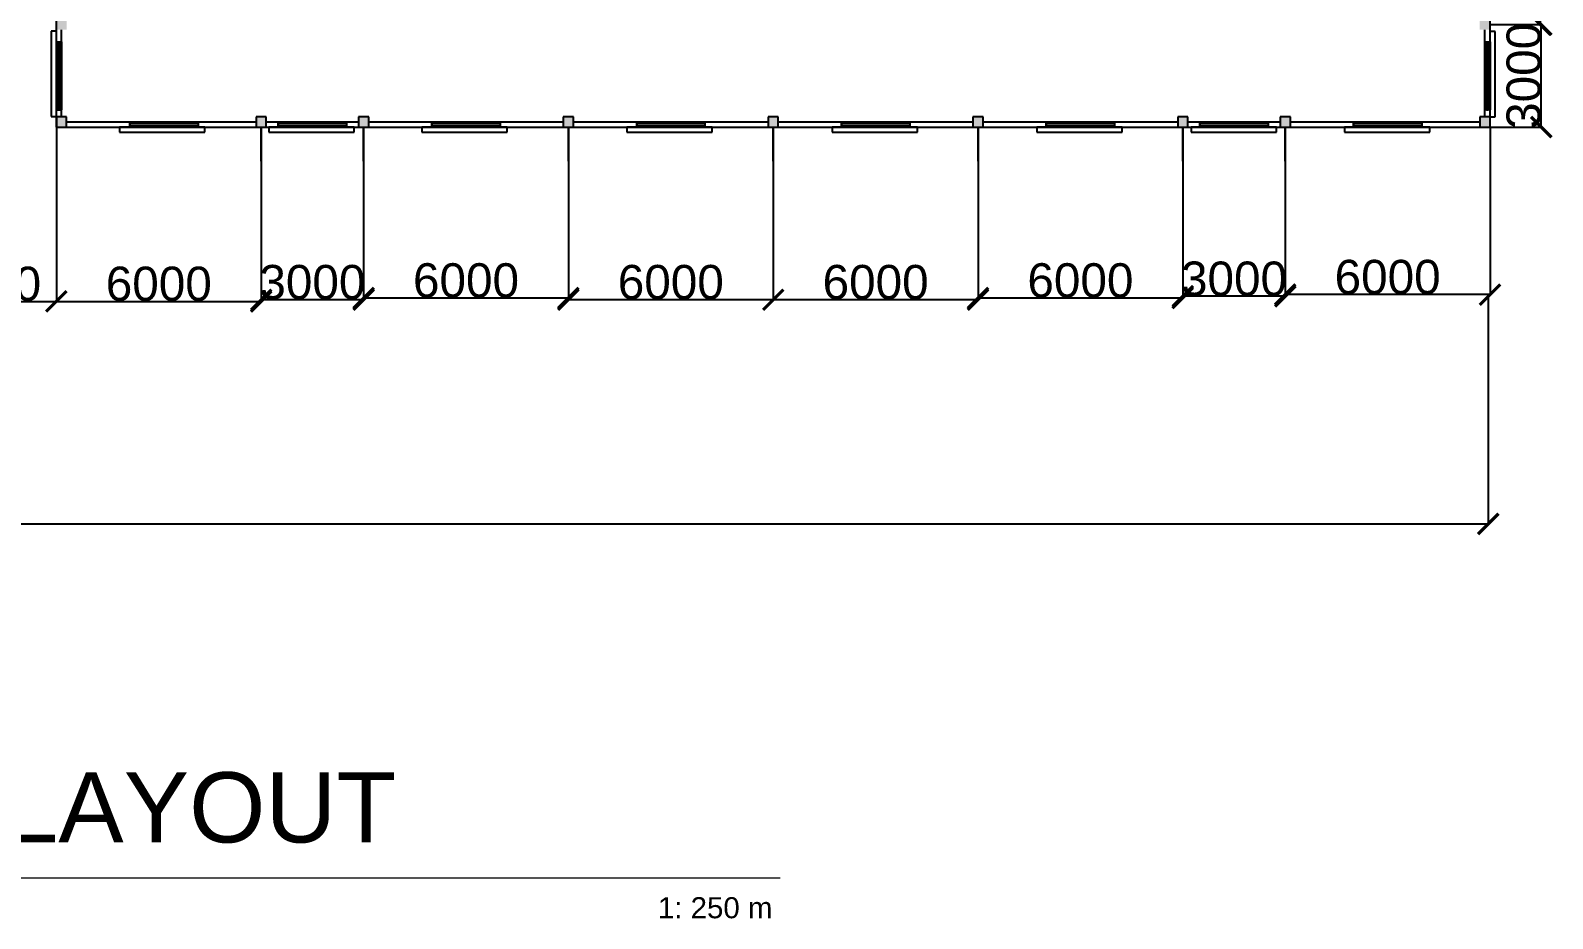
# Model space of a CAD drawing. Header units: millimetres. Extents: x 3339 to 2017737, y 4955 to 2748989.
# Drawn here: x 1198944 to 1243536, y 1640346 to 1666359 of the extents above; entities that cross this region are included whole.
import ezdxf

# ---------------------------------------------------------------- set-up
doc = ezdxf.new("R2010")
doc.units = ezdxf.units.MM
doc.header["$LTSCALE"] = 30
doc.layers.add('MACH BLOCK', color=41, linetype='Continuous', lineweight=5)
doc.layers.add('TEXT MACHLAYOUT', color=255, linetype='Continuous', lineweight=5)
doc.styles.get("Standard").update_dxf_attribs({"font": 'arial.ttf'})
doc.dimstyles.new('ISO-25', dxfattribs={"dimtxt": 1000, "dimasz": 600, "dimexe": 1.25, "dimexo": 0.625, "dimtad": 1, "dimtxsty": 'Standard', "dimblk": 'ARCHTICK', "dimcen": 2.5, "dimclrd": 4, "dimadec": 0, "dimazin": 0, "dimtfac": 1, "dimtmove": 0, "dimatfit": 3, "dimfxl": 1, "dimarcsym": 0})

# ---------------------------------------------------------------- blocks, each defined once
blk = doc.blocks.new('_ArchTick')
at = {"color": 0, "linetype": 'ByBlock', "const_width": 0.15}
blk.add_lwpolyline([(-0.5, -0.5), (0.5, 0.5)], dxfattribs=at)
blk = doc.blocks.new('*D310')
at = {"color": 0, "lineweight": -2, "transparency": 16777216}
for p, q in [((1195704, 1663528), (1195704, 1658420)), ((1199704, 1663528), (1199704, 1658420))]:
    blk.add_line(p, q, dxfattribs=at)
at = {"color": 4, "lineweight": -2, "transparency": 16777216}
blk.add_line((1195704, 1658422), (1199704, 1658422), dxfattribs=at)
at = {"layer": 'Defpoints', "color": 0, "transparency": 16777216}
for p in [(1195704, 1663529), (1199704, 1663529), (1199704, 1658422)]:
    blk.add_point(p, dxfattribs=at)
at = {"color": 4, "lineweight": -2, "transparency": 16777216, "xscale": 600, "yscale": 600, "zscale": 600, "rotation": 180}
blk.add_blockref('_ArchTick', (1195704, 1658422), dxfattribs=at)
at = {"color": 4, "lineweight": -2, "transparency": 16777216, "xscale": 600, "yscale": 600, "zscale": 600}
blk.add_blockref('_ArchTick', (1199704, 1658422), dxfattribs=at)
at = {"color": 0, "transparency": 16777216, "insert": (1197704, 1658933), "char_height": 1000, "attachment_point": 5}
blk.add_mtext('4000', dxfattribs=at)
blk = doc.blocks.new('*D311')
at = {"color": 0, "lineweight": -2, "transparency": 16777216}
for p, q in [((1199704, 1662528), (1199704, 1658420)), ((1205704, 1662528), (1205704, 1658420))]:
    blk.add_line(p, q, dxfattribs=at)
at = {"color": 4, "lineweight": -2, "transparency": 16777216}
blk.add_line((1199704, 1658422), (1205704, 1658422), dxfattribs=at)
at = {"layer": 'Defpoints', "color": 0, "transparency": 16777216}
for p in [(1199704, 1662529), (1205704, 1662529), (1205704, 1658422)]:
    blk.add_point(p, dxfattribs=at)
at = {"color": 4, "lineweight": -2, "transparency": 16777216, "xscale": 600, "yscale": 600, "zscale": 600, "rotation": 180}
blk.add_blockref('_ArchTick', (1199704, 1658422), dxfattribs=at)
at = {"color": 4, "lineweight": -2, "transparency": 16777216, "xscale": 600, "yscale": 600, "zscale": 600}
blk.add_blockref('_ArchTick', (1205704, 1658422), dxfattribs=at)
at = {"color": 0, "transparency": 16777216, "insert": (1202704, 1658933), "char_height": 1000, "attachment_point": 5}
blk.add_mtext('6000', dxfattribs=at)
blk = doc.blocks.new('*D312')
at = {"color": 0, "lineweight": -2, "transparency": 16777216}
for p, q in [((1205704, 1662528), (1205704, 1658470)), ((1208704, 1662528), (1208704, 1658470))]:
    blk.add_line(p, q, dxfattribs=at)
at = {"color": 4, "lineweight": -2, "transparency": 16777216}
blk.add_line((1208704, 1658472), (1205704, 1658472), dxfattribs=at)
at = {"layer": 'Defpoints', "color": 0, "transparency": 16777216}
for p in [(1205704, 1662529), (1208704, 1662529), (1205704, 1658472)]:
    blk.add_point(p, dxfattribs=at)
at = {"color": 4, "lineweight": -2, "transparency": 16777216, "xscale": 600, "yscale": 600, "zscale": 600, "rotation": 180}
blk.add_blockref('_ArchTick', (1205704, 1658472), dxfattribs=at)
at = {"color": 4, "lineweight": -2, "transparency": 16777216, "xscale": 600, "yscale": 600, "zscale": 600}
blk.add_blockref('_ArchTick', (1208704, 1658472), dxfattribs=at)
at = {"color": 0, "transparency": 16777216, "insert": (1207204, 1658983), "char_height": 1000, "attachment_point": 5}
blk.add_mtext('3000', dxfattribs=at)
blk = doc.blocks.new('*D313')
at = {"color": 0, "lineweight": -2, "transparency": 16777216}
for p, q in [((1208704, 1662528), (1208704, 1658520)), ((1214704, 1662528), (1214704, 1658520))]:
    blk.add_line(p, q, dxfattribs=at)
at = {"color": 4, "lineweight": -2, "transparency": 16777216}
blk.add_line((1214704, 1658522), (1208704, 1658522), dxfattribs=at)
at = {"layer": 'Defpoints', "color": 0, "transparency": 16777216}
for p in [(1208704, 1662529), (1214704, 1662529), (1208704, 1658522)]:
    blk.add_point(p, dxfattribs=at)
at = {"color": 4, "lineweight": -2, "transparency": 16777216, "xscale": 600, "yscale": 600, "zscale": 600, "rotation": 180}
blk.add_blockref('_ArchTick', (1208704, 1658522), dxfattribs=at)
at = {"color": 4, "lineweight": -2, "transparency": 16777216, "xscale": 600, "yscale": 600, "zscale": 600}
blk.add_blockref('_ArchTick', (1214704, 1658522), dxfattribs=at)
at = {"color": 0, "transparency": 16777216, "insert": (1211704, 1659033), "char_height": 1000, "attachment_point": 5}
blk.add_mtext('6000', dxfattribs=at)
blk = doc.blocks.new('*D314')
at = {"color": 0, "lineweight": -2, "transparency": 16777216}
for p, q in [((1214704, 1662528), (1214704, 1658470)), ((1220704, 1662528), (1220704, 1658470))]:
    blk.add_line(p, q, dxfattribs=at)
at = {"color": 4, "lineweight": -2, "transparency": 16777216}
blk.add_line((1220704, 1658472), (1214704, 1658472), dxfattribs=at)
at = {"layer": 'Defpoints', "color": 0, "transparency": 16777216}
for p in [(1214704, 1662529), (1220704, 1662529), (1214704, 1658472)]:
    blk.add_point(p, dxfattribs=at)
at = {"color": 4, "lineweight": -2, "transparency": 16777216, "xscale": 600, "yscale": 600, "zscale": 600, "rotation": 180}
blk.add_blockref('_ArchTick', (1214704, 1658472), dxfattribs=at)
at = {"color": 4, "lineweight": -2, "transparency": 16777216, "xscale": 600, "yscale": 600, "zscale": 600}
blk.add_blockref('_ArchTick', (1220704, 1658472), dxfattribs=at)
at = {"color": 0, "transparency": 16777216, "insert": (1217704, 1658983), "char_height": 1000, "attachment_point": 5}
blk.add_mtext('6000', dxfattribs=at)
blk = doc.blocks.new('*D315')
at = {"color": 0, "lineweight": -2, "transparency": 16777216}
for p, q in [((1220704, 1662528), (1220704, 1658470)), ((1226704, 1662528), (1226704, 1658470))]:
    blk.add_line(p, q, dxfattribs=at)
at = {"color": 4, "lineweight": -2, "transparency": 16777216}
blk.add_line((1226704, 1658472), (1220704, 1658472), dxfattribs=at)
at = {"layer": 'Defpoints', "color": 0, "transparency": 16777216}
for p in [(1220704, 1662529), (1226704, 1662529), (1220704, 1658472)]:
    blk.add_point(p, dxfattribs=at)
at = {"color": 4, "lineweight": -2, "transparency": 16777216, "xscale": 600, "yscale": 600, "zscale": 600, "rotation": 180}
blk.add_blockref('_ArchTick', (1220704, 1658472), dxfattribs=at)
at = {"color": 4, "lineweight": -2, "transparency": 16777216, "xscale": 600, "yscale": 600, "zscale": 600}
blk.add_blockref('_ArchTick', (1226704, 1658472), dxfattribs=at)
at = {"color": 0, "transparency": 16777216, "insert": (1223704, 1658983), "char_height": 1000, "attachment_point": 5}
blk.add_mtext('6000', dxfattribs=at)
blk = doc.blocks.new('*D316')
at = {"color": 0, "lineweight": -2, "transparency": 16777216}
for p, q in [((1226704, 1662528), (1226704, 1658520)), ((1232704, 1662528), (1232704, 1658520))]:
    blk.add_line(p, q, dxfattribs=at)
at = {"color": 4, "lineweight": -2, "transparency": 16777216}
blk.add_line((1232704, 1658522), (1226704, 1658522), dxfattribs=at)
at = {"layer": 'Defpoints', "color": 0, "transparency": 16777216}
for p in [(1226704, 1662529), (1232704, 1662529), (1226704, 1658522)]:
    blk.add_point(p, dxfattribs=at)
at = {"color": 4, "lineweight": -2, "transparency": 16777216, "xscale": 600, "yscale": 600, "zscale": 600, "rotation": 180}
blk.add_blockref('_ArchTick', (1226704, 1658522), dxfattribs=at)
at = {"color": 4, "lineweight": -2, "transparency": 16777216, "xscale": 600, "yscale": 600, "zscale": 600}
blk.add_blockref('_ArchTick', (1232704, 1658522), dxfattribs=at)
at = {"color": 0, "transparency": 16777216, "insert": (1229704, 1659033), "char_height": 1000, "attachment_point": 5}
blk.add_mtext('6000', dxfattribs=at)
blk = doc.blocks.new('*D317')
at = {"color": 0, "lineweight": -2, "transparency": 16777216}
for p, q in [((1232704, 1662528), (1232704, 1658570)), ((1235704, 1662528), (1235704, 1658570))]:
    blk.add_line(p, q, dxfattribs=at)
at = {"color": 4, "lineweight": -2, "transparency": 16777216}
blk.add_line((1235704, 1658572), (1232704, 1658572), dxfattribs=at)
at = {"layer": 'Defpoints', "color": 0, "transparency": 16777216}
for p in [(1232704, 1662529), (1235704, 1662529), (1232704, 1658572)]:
    blk.add_point(p, dxfattribs=at)
at = {"color": 4, "lineweight": -2, "transparency": 16777216, "xscale": 600, "yscale": 600, "zscale": 600, "rotation": 180}
blk.add_blockref('_ArchTick', (1232704, 1658572), dxfattribs=at)
at = {"color": 4, "lineweight": -2, "transparency": 16777216, "xscale": 600, "yscale": 600, "zscale": 600}
blk.add_blockref('_ArchTick', (1235704, 1658572), dxfattribs=at)
at = {"color": 0, "transparency": 16777216, "insert": (1234204, 1659083), "char_height": 1000, "attachment_point": 5}
blk.add_mtext('3000', dxfattribs=at)
blk = doc.blocks.new('*D318')
at = {"color": 0, "lineweight": -2, "transparency": 16777216}
for p, q in [((1235704, 1662528), (1235704, 1658620)), ((1241704, 1662528), (1241704, 1658620))]:
    blk.add_line(p, q, dxfattribs=at)
at = {"color": 4, "lineweight": -2, "transparency": 16777216}
blk.add_line((1241704, 1658622), (1235704, 1658622), dxfattribs=at)
at = {"layer": 'Defpoints', "color": 0, "transparency": 16777216}
for p in [(1235704, 1662529), (1241704, 1662529), (1235704, 1658622)]:
    blk.add_point(p, dxfattribs=at)
at = {"color": 4, "lineweight": -2, "transparency": 16777216, "xscale": 600, "yscale": 600, "zscale": 600, "rotation": 180}
blk.add_blockref('_ArchTick', (1235704, 1658622), dxfattribs=at)
at = {"color": 4, "lineweight": -2, "transparency": 16777216, "xscale": 600, "yscale": 600, "zscale": 600}
blk.add_blockref('_ArchTick', (1241704, 1658622), dxfattribs=at)
at = {"color": 0, "transparency": 16777216, "insert": (1238704, 1659133), "char_height": 1000, "attachment_point": 5}
blk.add_mtext('6000', dxfattribs=at)
blk = doc.blocks.new('*D236')
at = {"color": 0, "lineweight": -2, "transparency": 16777216}
for p, q in [((1241654, 1658571), (1241654, 1651906)), ((1151654, 1658153), (1151654, 1651906))]:
    blk.add_line(p, q, dxfattribs=at)
at = {"color": 4, "lineweight": -2, "transparency": 16777216}
blk.add_line((1151654, 1651907), (1241654, 1651907), dxfattribs=at)
at = {"layer": 'Defpoints', "color": 0, "transparency": 16777216}
for p in [(1241654, 1658572), (1151654, 1658154), (1241654, 1651907)]:
    blk.add_point(p, dxfattribs=at)
at = {"color": 4, "lineweight": -2, "transparency": 16777216, "xscale": 600, "yscale": 600, "zscale": 600, "rotation": 180}
blk.add_blockref('_ArchTick', (1151654, 1651907), dxfattribs=at)
at = {"color": 4, "lineweight": -2, "transparency": 16777216, "xscale": 600, "yscale": 600, "zscale": 600}
blk.add_blockref('_ArchTick', (1241654, 1651907), dxfattribs=at)
at = {"color": 0, "transparency": 16777216, "insert": (1196654, 1652419), "char_height": 1000, "attachment_point": 5}
blk.add_mtext('90000', dxfattribs=at)
blk = doc.blocks.new('*D325')
at = {"color": 0, "lineweight": -2, "transparency": 16777216}
for p, q in [((1241705, 1666529), (1243205, 1666529)), ((1241705, 1663529), (1243205, 1663529))]:
    blk.add_line(p, q, dxfattribs=at)
at = {"color": 4, "lineweight": -2, "transparency": 16777216}
blk.add_line((1243204, 1663529), (1243204, 1666529), dxfattribs=at)
at = {"layer": 'Defpoints', "color": 0, "transparency": 16777216}
for p in [(1241704, 1666529), (1243204, 1666529), (1241704, 1663529)]:
    blk.add_point(p, dxfattribs=at)
at = {"color": 4, "lineweight": -2, "transparency": 16777216, "xscale": 600, "yscale": 600, "zscale": 600}
for p, rotation in [((1243204, 1666529), 90), ((1243204, 1663529), 270)]:
    blk.add_blockref('_ArchTick', p, dxfattribs=dict(at, rotation=rotation))
at = {"color": 0, "transparency": 16777216, "insert": (1242693, 1665029), "char_height": 1000, "attachment_point": 5, "rotation": 90}
blk.add_mtext('3000', dxfattribs=at)
blk = doc.blocks.new('*D237')
at = {"color": 0, "lineweight": -2, "transparency": 16777216}
for p, q in [((1241705, 1672529), (1243183, 1672529)), ((1241705, 1666529), (1243183, 1666529))]:
    blk.add_line(p, q, dxfattribs=at)
at = {"color": 4, "lineweight": -2, "transparency": 16777216}
blk.add_line((1243182, 1666529), (1243182, 1672529), dxfattribs=at)
at = {"layer": 'Defpoints', "color": 0, "transparency": 16777216}
for p in [(1241704, 1672529), (1243182, 1672529), (1241704, 1666529)]:
    blk.add_point(p, dxfattribs=at)
at = {"color": 4, "lineweight": -2, "transparency": 16777216, "xscale": 600, "yscale": 600, "zscale": 600}
for p, rotation in [((1243182, 1672529), 90), ((1243182, 1666529), 270)]:
    blk.add_blockref('_ArchTick', p, dxfattribs=dict(at, rotation=rotation))
at = {"color": 0, "transparency": 16777216, "insert": (1242671, 1669529), "char_height": 1000, "attachment_point": 5, "rotation": 90}
blk.add_mtext('6000', dxfattribs=at)

msp = doc.modelspace()

# ---------------------------------------------------------------- hatches: boundary and pattern name
at = {"true_color": 0xf8d731}
h = msp.add_hatch(color=40, dxfattribs=at)
h.dxf.hatch_style = 1
h.paths.add_polyline_path([(1241704.084, 1663828.947), (1241554.084, 1663828.947), (1241404.084, 1663828.947), (1241404.084, 1663678.947), (1241404.084, 1663528.947), (1241704.084, 1663528.947)])
h.paths.add_polyline_path([(1235854.084, 1663828.947), (1235704.084, 1663828.947), (1235554.084, 1663828.947), (1235554.084, 1663678.947), (1235554.084, 1663528.947), (1235854.084, 1663528.947)])
h.paths.add_polyline_path([(1232854.084, 1663828.947), (1232704.084, 1663828.947), (1232554.084, 1663828.947), (1232554.084, 1663678.947), (1232554.084, 1663528.947), (1232854.084, 1663528.947)])
h.paths.add_polyline_path([(1226854.084, 1663828.947), (1226704.084, 1663828.947), (1226554.084, 1663828.947), (1226554.084, 1663678.947), (1226554.084, 1663528.947), (1226854.084, 1663528.947)])
h.paths.add_polyline_path([(1220854.084, 1663828.947), (1220704.084, 1663828.947), (1220554.084, 1663828.947), (1220554.084, 1663678.947), (1220554.084, 1663528.947), (1220854.084, 1663528.947)])
h.paths.add_polyline_path([(1214854.084, 1663828.947), (1214704.084, 1663828.947), (1214554.084, 1663828.947), (1214554.084, 1663678.947), (1214554.084, 1663528.947), (1214854.084, 1663528.947)])
h.paths.add_polyline_path([(1208854.084, 1663828.947), (1208704.084, 1663828.947), (1208554.084, 1663828.947), (1208554.084, 1663678.947), (1208554.084, 1663528.947), (1208854.084, 1663528.947)])
h.paths.add_polyline_path([(1205854.084, 1663828.947), (1205704.084, 1663828.947), (1205554.084, 1663828.947), (1205554.084, 1663678.947), (1205554.084, 1663528.947), (1205854.084, 1663528.947)])
h.paths.add_polyline_path([(1200004.084, 1663828.947), (1199854.084, 1663828.947), (1199704.084, 1663828.947), (1199704.084, 1663528.947), (1200004.084, 1663528.947)])
h.paths.add_polyline_path([(1200004.084, 1666678.947), (1199854.084, 1666678.947), (1199704.084, 1666678.947), (1199704.084, 1666378.947), (1200004.084, 1666378.947)])
h.paths.add_polyline_path([(1200004.084, 1672678.947), (1199854.084, 1672678.947), (1199704.084, 1672678.947), (1199704.084, 1672528.947), (1199704.084, 1672378.947), (1200004.084, 1672378.947)])
h.paths.add_polyline_path([(1200004.084, 1678678.947), (1199854.084, 1678678.947), (1199704.084, 1678678.947), (1199704.084, 1678378.947), (1200004.084, 1678378.947)])
h.paths.add_polyline_path([(1195704.084, 1674678.947), (1195558.192, 1674678.947), (1195408.192, 1674678.947), (1195408.192, 1674528.947), (1195408.192, 1674378.947), (1195704.084, 1674378.947)])
h.paths.add_polyline_path([(1195704.084, 1668528.947), (1195704.084, 1668679.806), (1195408.192, 1668679.806), (1195408.192, 1668529.806), (1195408.192, 1668379.806), (1195704.084, 1668379.806)])
h.paths.add_polyline_path([(1195704.084, 1663828.947), (1195404.084, 1663828.947), (1195404.084, 1663528.947), (1195704.084, 1663528.947)])
h.paths.add_polyline_path([(1241704.084, 1666678.947), (1241554.084, 1666678.947), (1241404.084, 1666678.947), (1241404.084, 1666528.947), (1241404.084, 1666378.947), (1241704.084, 1666378.947)])
h.paths.add_polyline_path([(1241704.084, 1672678.947), (1241554.084, 1672678.947), (1241404.084, 1672678.947), (1241404.084, 1672528.947), (1241404.084, 1672378.947), (1241704.084, 1672378.947)])
h.paths.add_polyline_path([(1241704.084, 1678678.947), (1241554.084, 1678678.947), (1241404.084, 1678678.947), (1241404.084, 1678528.947), (1241404.084, 1678378.947), (1241704.084, 1678378.947)])
h.paths.add_polyline_path([(1188854.084, 1663828.947), (1188554.084, 1663828.947), (1188554.084, 1663528.947), (1188704.084, 1663528.947), (1188854.084, 1663528.947)])
h.paths.add_polyline_path([(1181854.084, 1663828.947), (1181554.084, 1663828.947), (1181554.084, 1663528.947), (1181704.084, 1663528.947), (1181854.084, 1663528.947)])
h.paths.add_polyline_path([(1175854.084, 1663828.947), (1175554.084, 1663828.947), (1175554.084, 1663528.947), (1175704.084, 1663528.947), (1175854.084, 1663528.947)])
h.paths.add_polyline_path([(1169854.084, 1663828.947), (1169554.084, 1663828.947), (1169554.084, 1663528.947), (1169704.084, 1663528.947), (1169854.084, 1663528.947)])
h.paths.add_polyline_path([(1200004.084, 1684678.947), (1199854.084, 1684678.947), (1199704.084, 1684678.947), (1199704.084, 1684528.947), (1199704.084, 1684378.947), (1200004.084, 1684378.947)])
h.paths.add_polyline_path([(1195704.084, 1680678.947), (1195558.192, 1680678.947), (1195408.192, 1680678.947), (1195408.192, 1680528.947), (1195408.192, 1680378.947), (1195704.084, 1680378.947)])
h.paths.add_polyline_path([(1195704.084, 1686678.947), (1195558.192, 1686678.947), (1195408.192, 1686678.947), (1195408.192, 1686528.947), (1195408.192, 1686378.947), (1195704.084, 1686378.947)])
h.paths.add_polyline_path([(1152004.084, 1663828.947), (1151704.084, 1663828.947), (1151704.084, 1663528.947), (1152004.084, 1663528.947)])
h.paths.add_polyline_path([(1157854.084, 1663828.947), (1157554.084, 1663828.947), (1157554.084, 1663528.947), (1157704.084, 1663528.947), (1157854.084, 1663528.947)])
h.paths.add_polyline_path([(1163854.084, 1663828.947), (1163554.084, 1663828.947), (1163554.084, 1663528.947), (1163704.084, 1663528.947), (1163854.084, 1663528.947)])

# ---------------------------------------------------------------- linework, layer by layer
for p, q in [((1241704.084, 1663528.947), (1241704.084, 1726528.947)), ((1199704.084, 1663528.947), (1199704.084, 1686378.947)), ((1199704.084, 1663528.947), (1199704.084, 1666528.947)), ((1241704.084, 1663528.947), (1241704.084, 1666528.947)), ((1199552.521, 1666338.876), (1199552.521, 1663838.876)), ((1199702.521, 1666338.876), (1199552.521, 1666338.876)), ((1199552.521, 1666338.876), (1199552.521, 1666338.876)), ((1199702.521, 1663838.876), (1199702.521, 1666338.876)), ((1199854.084, 1663828.947), (1199854.084, 1666378.947)), ((1241554.084, 1663828.947), (1241554.084, 1666378.947)), ((1241702.521, 1666328.876), (1241702.521, 1663828.876)), ((1241852.521, 1666328.876), (1241702.521, 1666328.876)), ((1241702.521, 1666328.876), (1241702.521, 1666328.876)), ((1241852.521, 1663828.876), (1241852.521, 1666328.876)), ((1199704.084, 1663828.947), (1199704.084, 1664328.947)), ((1199552.521, 1663838.876), (1199702.521, 1663838.876)), ((1199704.084, 1663528.947), (1199704.084, 1664028.947)), ((1199704.084, 1664028.947), (1199854.084, 1664028.947)), ((1199704.084, 1663828.947), (1199704.084, 1663528.947)), ((1200004.084, 1663828.947), (1199704.084, 1663828.947)), ((1199704.084, 1663828.947), (1199704.084, 1663678.947)), ((1200004.084, 1663828.947), (1199854.084, 1663828.947)), ((1200004.084, 1663528.947), (1200004.084, 1663828.947)), ((1200004.084, 1663678.947), (1200004.084, 1663828.947)), ((1205554.084, 1663828.947), (1205554.084, 1663528.947)), ((1205854.084, 1663828.947), (1205554.084, 1663828.947)), ((1205554.084, 1663828.947), (1205554.084, 1663678.947)), ((1205854.084, 1663828.947), (1205704.084, 1663828.947)), ((1205854.084, 1663528.947), (1205854.084, 1663828.947)), ((1205854.084, 1663678.947), (1205854.084, 1663828.947)), ((1208554.084, 1663828.947), (1208554.084, 1663528.947)), ((1208854.084, 1663828.947), (1208554.084, 1663828.947)), ((1208554.084, 1663828.947), (1208554.084, 1663678.947)), ((1208854.084, 1663828.947), (1208704.084, 1663828.947)), ((1208854.084, 1663528.947), (1208854.084, 1663828.947)), ((1208854.084, 1663678.947), (1208854.084, 1663828.947)), ((1214554.084, 1663828.947), (1214554.084, 1663528.947)), ((1214854.084, 1663828.947), (1214554.084, 1663828.947)), ((1214554.084, 1663828.947), (1214554.084, 1663678.947)), ((1214854.084, 1663828.947), (1214704.084, 1663828.947)), ((1214854.084, 1663528.947), (1214854.084, 1663828.947)), ((1214854.084, 1663678.947), (1214854.084, 1663828.947)), ((1220554.084, 1663828.947), (1220554.084, 1663528.947)), ((1220854.084, 1663828.947), (1220554.084, 1663828.947)), ((1220554.084, 1663828.947), (1220554.084, 1663678.947)), ((1220854.084, 1663828.947), (1220704.084, 1663828.947)), ((1220854.084, 1663528.947), (1220854.084, 1663828.947)), ((1220854.084, 1663678.947), (1220854.084, 1663828.947)), ((1226554.084, 1663828.947), (1226554.084, 1663528.947)), ((1226854.084, 1663828.947), (1226554.084, 1663828.947)), ((1226554.084, 1663828.947), (1226554.084, 1663678.947)), ((1226854.084, 1663828.947), (1226704.084, 1663828.947)), ((1226854.084, 1663528.947), (1226854.084, 1663828.947)), ((1226854.084, 1663678.947), (1226854.084, 1663828.947)), ((1232554.084, 1663828.947), (1232554.084, 1663528.947)), ((1232854.084, 1663828.947), (1232554.084, 1663828.947)), ((1232554.084, 1663828.947), (1232554.084, 1663678.947)), ((1232854.084, 1663828.947), (1232704.084, 1663828.947)), ((1232854.084, 1663528.947), (1232854.084, 1663828.947)), ((1235554.084, 1663828.947), (1235554.084, 1663528.947)), ((1235854.084, 1663828.947), (1235554.084, 1663828.947)), ((1235554.084, 1663828.947), (1235554.084, 1663678.947)), ((1235854.084, 1663828.947), (1235704.084, 1663828.947)), ((1235854.084, 1663528.947), (1235854.084, 1663828.947)), ((1235854.084, 1663678.947), (1235854.084, 1663828.947)), ((1241404.084, 1663828.947), (1241404.084, 1663528.947)), ((1241704.084, 1663828.947), (1241404.084, 1663828.947)), ((1241404.084, 1663828.947), (1241404.084, 1663678.947)), ((1241704.084, 1664028.947), (1241554.084, 1664028.947)), ((1241704.084, 1663828.947), (1241554.084, 1663828.947)), ((1241702.521, 1663828.876), (1241852.521, 1663828.876)), ((1241704.084, 1663528.947), (1241704.084, 1664028.947)), ((1241704.084, 1663528.947), (1241704.084, 1663828.947)), ((1241704.084, 1663678.947), (1241704.084, 1663828.947)), ((1199704.084, 1663528.947), (1241704.084, 1663528.947)), ((1199704.084, 1663528.947), (1205704.084, 1663528.947)), ((1199704.084, 1663528.947), (1200004.084, 1663528.947)), ((1200004.084, 1663678.947), (1205554.084, 1663678.947)), ((1200004.084, 1663528.947), (1201854.084, 1663528.947)), ((1204052.521, 1663528.876), (1201552.521, 1663528.876)), ((1201552.521, 1663528.876), (1201552.521, 1663378.876)), ((1201552.521, 1663378.876), (1204052.521, 1663378.876)), ((1201552.521, 1663378.876), (1201552.521, 1663378.876)), ((1201854.084, 1663528.947), (1201854.084, 1663678.947)), ((1204052.521, 1663378.876), (1204052.521, 1663528.876)), ((1205554.084, 1663528.947), (1205854.084, 1663528.947)), ((1205704.084, 1663528.947), (1205704.084, 1662528.947)), ((1205704.084, 1662528.947), (1205704.084, 1663528.947)), ((1205704.084, 1663528.947), (1208704.084, 1663528.947)), ((1205704.084, 1663528.947), (1206204.084, 1663528.947)), ((1205854.084, 1663678.947), (1208554.084, 1663678.947)), ((1208432.521, 1663528.876), (1205932.521, 1663528.876)), ((1205932.521, 1663528.876), (1205932.521, 1663378.876)), ((1205932.521, 1663378.876), (1208432.521, 1663378.876)), ((1205932.521, 1663378.876), (1205932.521, 1663378.876)), ((1206204.084, 1663528.947), (1206204.084, 1663678.947)), ((1208432.521, 1663378.876), (1208432.521, 1663528.876)), ((1208554.084, 1663528.947), (1208854.084, 1663528.947)), ((1208704.084, 1663528.947), (1208704.084, 1662528.947)), ((1208704.084, 1662528.947), (1208704.084, 1663528.947)), ((1208704.084, 1663528.947), (1214704.084, 1663528.947)), ((1208704.084, 1663528.947), (1210704.084, 1663528.947)), ((1208854.084, 1663678.947), (1214554.084, 1663678.947)), ((1212912.521, 1663528.876), (1210412.521, 1663528.876)), ((1210412.521, 1663528.876), (1210412.521, 1663378.876)), ((1210412.521, 1663378.876), (1212912.521, 1663378.876)), ((1210412.521, 1663378.876), (1210412.521, 1663378.876)), ((1210704.084, 1663528.947), (1210704.084, 1663678.947)), ((1212912.521, 1663378.876), (1212912.521, 1663528.876)), ((1214554.084, 1663528.947), (1214854.084, 1663528.947)), ((1214704.084, 1663528.947), (1214704.084, 1662528.947)), ((1214704.084, 1662528.947), (1214704.084, 1663528.947)), ((1214704.084, 1663528.947), (1220704.084, 1663528.947)), ((1214704.084, 1663528.947), (1216704.084, 1663528.947)), ((1214854.084, 1663678.947), (1220554.084, 1663678.947)), ((1218912.521, 1663528.876), (1216412.521, 1663528.876)), ((1216412.521, 1663528.876), (1216412.521, 1663378.876)), ((1216412.521, 1663378.876), (1218912.521, 1663378.876)), ((1216412.521, 1663378.876), (1216412.521, 1663378.876)), ((1216704.084, 1663528.947), (1216704.084, 1663678.947)), ((1218912.521, 1663378.876), (1218912.521, 1663528.876)), ((1220554.084, 1663528.947), (1220854.084, 1663528.947)), ((1220704.084, 1663528.947), (1220704.084, 1662528.947)), ((1220704.084, 1662528.947), (1220704.084, 1663528.947)), ((1220704.084, 1663528.947), (1226704.084, 1663528.947)), ((1220704.084, 1663528.947), (1222704.084, 1663528.947)), ((1220854.084, 1663678.947), (1226554.084, 1663678.947)), ((1224932.521, 1663528.876), (1222432.521, 1663528.876)), ((1222432.521, 1663528.876), (1222432.521, 1663378.876)), ((1222432.521, 1663378.876), (1224932.521, 1663378.876)), ((1222432.521, 1663378.876), (1222432.521, 1663378.876)), ((1222704.084, 1663528.947), (1222704.084, 1663678.947)), ((1224932.521, 1663378.876), (1224932.521, 1663528.876)), ((1226554.084, 1663528.947), (1226854.084, 1663528.947)), ((1226704.084, 1663528.947), (1226704.084, 1662528.947)), ((1226704.084, 1662528.947), (1226704.084, 1663528.947)), ((1226704.084, 1663528.947), (1232704.084, 1663528.947)), ((1226704.084, 1663528.947), (1228704.084, 1663528.947)), ((1226854.084, 1663678.947), (1232554.084, 1663678.947)), ((1230922.521, 1663528.876), (1228422.521, 1663528.876)), ((1228422.521, 1663528.876), (1228422.521, 1663378.876)), ((1228422.521, 1663378.876), (1230922.521, 1663378.876)), ((1228422.521, 1663378.876), (1228422.521, 1663378.876)), ((1228704.084, 1663528.947), (1228704.084, 1663678.947)), ((1230922.521, 1663378.876), (1230922.521, 1663528.876)), ((1232554.084, 1663528.947), (1232854.084, 1663528.947)), ((1232704.084, 1663528.947), (1232704.084, 1662528.947)), ((1232704.084, 1662528.947), (1232704.084, 1663528.947)), ((1232704.084, 1663528.947), (1235704.084, 1663528.947)), ((1232854.084, 1663678.947), (1235554.084, 1663678.947)), ((1235452.521, 1663528.876), (1232952.521, 1663528.876)), ((1232952.521, 1663528.876), (1232952.521, 1663378.876)), ((1232952.521, 1663378.876), (1235452.521, 1663378.876)), ((1232952.521, 1663378.876), (1232952.521, 1663378.876)), ((1233204.084, 1663528.947), (1233204.084, 1663678.947)), ((1235452.521, 1663378.876), (1235452.521, 1663528.876)), ((1235554.084, 1663528.947), (1235854.084, 1663528.947)), ((1235704.084, 1663528.947), (1235704.084, 1662528.947)), ((1235704.084, 1662528.947), (1235704.084, 1663528.947)), ((1235704.084, 1663528.947), (1241704.084, 1663528.947)), ((1235704.084, 1663528.947), (1237704.084, 1663528.947)), ((1235854.084, 1663678.947), (1241404.084, 1663678.947)), ((1239942.521, 1663528.876), (1237442.521, 1663528.876)), ((1237442.521, 1663528.876), (1237442.521, 1663378.876)), ((1237442.521, 1663378.876), (1239942.521, 1663378.876)), ((1237442.521, 1663378.876), (1237442.521, 1663378.876)), ((1237704.084, 1663528.947), (1237704.084, 1663678.947)), ((1239942.521, 1663378.876), (1239942.521, 1663528.876)), ((1241404.084, 1663528.947), (1241704.084, 1663528.947)), ((1241704.084, 1663528.947), (1241704.084, 1662528.947))]:
    msp.add_line(p, q)
at = {"color": 9, "true_color": 0xafd9aa}
for p, q in [((1199704.084, 1666028.947), (1199854.084, 1666028.947)), ((1199704.084, 1664028.947), (1199704.084, 1666028.947)), ((1199704.084, 1666028.947), (1199754.084, 1666028.947)), ((1199754.084, 1666028.947), (1199754.084, 1664028.947)), ((1199804.084, 1664028.947), (1199804.084, 1666028.947)), ((1199854.084, 1666028.947), (1199854.084, 1665028.947)), ((1241554.084, 1666028.947), (1241704.084, 1666028.947)), ((1241554.084, 1664028.947), (1241554.084, 1666028.947)), ((1241554.084, 1666028.947), (1241604.084, 1666028.947)), ((1241604.084, 1666028.947), (1241604.084, 1664028.947)), ((1241654.084, 1664028.947), (1241654.084, 1666028.947)), ((1241704.084, 1666028.947), (1241704.084, 1665028.947)), ((1199854.084, 1665028.947), (1199854.084, 1664028.947)), ((1241704.084, 1665028.947), (1241704.084, 1664028.947)), ((1199854.084, 1664028.947), (1199704.084, 1664028.947)), ((1199754.084, 1664028.947), (1199804.084, 1664028.947)), ((1241704.084, 1664028.947), (1241554.084, 1664028.947)), ((1241604.084, 1664028.947), (1241654.084, 1664028.947)), ((1201854.084, 1663528.947), (1201854.084, 1663678.947)), ((1201854.084, 1663678.947), (1203854.084, 1663678.947)), ((1203854.084, 1663628.947), (1201854.084, 1663628.947)), ((1201854.084, 1663628.947), (1201854.084, 1663578.947)), ((1201854.084, 1663578.947), (1203854.084, 1663578.947)), ((1202854.084, 1663528.947), (1201854.084, 1663528.947)), ((1203854.084, 1663528.947), (1202854.084, 1663528.947)), ((1203854.084, 1663678.947), (1203854.084, 1663528.947)), ((1203854.084, 1663678.947), (1203854.084, 1663628.947)), ((1206204.084, 1663528.947), (1206204.084, 1663678.947)), ((1206204.084, 1663678.947), (1208204.084, 1663678.947)), ((1208204.084, 1663628.947), (1206204.084, 1663628.947)), ((1206204.084, 1663628.947), (1206204.084, 1663578.947)), ((1206204.084, 1663578.947), (1208204.084, 1663578.947)), ((1207204.084, 1663528.947), (1206204.084, 1663528.947)), ((1208204.084, 1663528.947), (1207204.084, 1663528.947)), ((1208204.084, 1663678.947), (1208204.084, 1663528.947)), ((1208204.084, 1663678.947), (1208204.084, 1663628.947)), ((1210704.084, 1663528.947), (1210704.084, 1663678.947)), ((1210704.084, 1663678.947), (1212704.084, 1663678.947)), ((1212704.084, 1663628.947), (1210704.084, 1663628.947)), ((1210704.084, 1663628.947), (1210704.084, 1663578.947)), ((1210704.084, 1663578.947), (1212704.084, 1663578.947)), ((1211704.084, 1663528.947), (1210704.084, 1663528.947)), ((1212704.084, 1663528.947), (1211704.084, 1663528.947)), ((1212704.084, 1663678.947), (1212704.084, 1663528.947)), ((1212704.084, 1663678.947), (1212704.084, 1663628.947)), ((1216704.084, 1663528.947), (1216704.084, 1663678.947)), ((1216704.084, 1663678.947), (1218704.084, 1663678.947)), ((1218704.084, 1663628.947), (1216704.084, 1663628.947)), ((1216704.084, 1663628.947), (1216704.084, 1663578.947)), ((1216704.084, 1663578.947), (1218704.084, 1663578.947)), ((1217704.084, 1663528.947), (1216704.084, 1663528.947)), ((1218704.084, 1663528.947), (1217704.084, 1663528.947)), ((1218704.084, 1663678.947), (1218704.084, 1663528.947)), ((1218704.084, 1663678.947), (1218704.084, 1663628.947)), ((1222704.084, 1663528.947), (1222704.084, 1663678.947)), ((1222704.084, 1663678.947), (1224704.084, 1663678.947)), ((1224704.084, 1663628.947), (1222704.084, 1663628.947)), ((1222704.084, 1663628.947), (1222704.084, 1663578.947)), ((1222704.084, 1663578.947), (1224704.084, 1663578.947)), ((1223704.084, 1663528.947), (1222704.084, 1663528.947)), ((1224704.084, 1663528.947), (1223704.084, 1663528.947)), ((1224704.084, 1663678.947), (1224704.084, 1663528.947)), ((1224704.084, 1663678.947), (1224704.084, 1663628.947)), ((1228704.084, 1663528.947), (1228704.084, 1663678.947)), ((1228704.084, 1663678.947), (1230704.084, 1663678.947)), ((1230704.084, 1663628.947), (1228704.084, 1663628.947)), ((1228704.084, 1663628.947), (1228704.084, 1663578.947)), ((1228704.084, 1663578.947), (1230704.084, 1663578.947)), ((1229704.084, 1663528.947), (1228704.084, 1663528.947)), ((1230704.084, 1663528.947), (1229704.084, 1663528.947)), ((1230704.084, 1663678.947), (1230704.084, 1663528.947)), ((1230704.084, 1663678.947), (1230704.084, 1663628.947)), ((1233204.084, 1663528.947), (1233204.084, 1663678.947)), ((1233204.084, 1663678.947), (1235204.084, 1663678.947)), ((1235204.084, 1663628.947), (1233204.084, 1663628.947)), ((1233204.084, 1663628.947), (1233204.084, 1663578.947)), ((1233204.084, 1663578.947), (1235204.084, 1663578.947)), ((1234204.084, 1663528.947), (1233204.084, 1663528.947)), ((1235204.084, 1663528.947), (1234204.084, 1663528.947)), ((1235204.084, 1663678.947), (1235204.084, 1663528.947)), ((1235204.084, 1663678.947), (1235204.084, 1663628.947)), ((1237704.084, 1663528.947), (1237704.084, 1663678.947)), ((1237704.084, 1663678.947), (1239704.084, 1663678.947)), ((1239704.084, 1663628.947), (1237704.084, 1663628.947)), ((1237704.084, 1663628.947), (1237704.084, 1663578.947)), ((1237704.084, 1663578.947), (1239704.084, 1663578.947)), ((1238704.084, 1663528.947), (1237704.084, 1663528.947)), ((1239704.084, 1663528.947), (1238704.084, 1663528.947)), ((1239704.084, 1663678.947), (1239704.084, 1663528.947)), ((1239704.084, 1663678.947), (1239704.084, 1663628.947))]:
    msp.add_line(p, q, dxfattribs=at)
at = {"layer": 'MACH BLOCK', "color": 85, "true_color": 0x58ba48}
msp.add_line((1171520.654, 1641540.961), (1220907.017, 1641540.961), dxfattribs=at)

# ---------------------------------------------------------------- texts
at = {"layer": 'TEXT MACHLAYOUT', "attachment_point": 1}
for s, width, gutter_width, heights, insert, char_height in [('MACHINE  LAYOUT', 34622.34682, 10288.826, [9272.543], (1183308.268, 1644631.65), 2057.76512), ('\\pxi-3,l4,t4;1: 250 m', 5111.62268, 3086.648, [0], (1216708.96, 1640971.967), 617.32954)]:
    msp.add_mtext_dynamic_manual_height_columns(s, width=width, gutter_width=gutter_width, heights=heights, dxfattribs=dict(at, insert=insert, char_height=char_height))

# ---------------------------------------------------------------- dimensions: what is measured, and where the dimension line sits
for base, p1, p2, picture, middle in [((1243181.974, 1672528.947), (1241704.084, 1666528.947), (1241704.084, 1672528.947), '*D237', (1242670.776, 1669528.947)), ((1243204.084, 1666528.947), (1241704.084, 1663528.947), (1241704.084, 1666528.947), '*D325', (1242692.545, 1665028.947))]:
    dim = msp.add_linear_dim(base=base, p1=p1, p2=p2, angle=90, dimstyle='ISO-25')
    dim.commit()
    dim.dimension.update_dxf_attribs({"geometry": picture, "text_midpoint": middle})
for base, p1, p2, picture, middle in [((1199704.084, 1658421.575), (1195704.084, 1663528.947), (1199704.084, 1663528.947), '*D310', (1197704.084, 1658932.773)), ((1205704.084, 1658421.575), (1199704.084, 1662528.947), (1205704.084, 1662528.947), '*D311', (1202704.084, 1658932.773)), ((1205704.084, 1658471.575), (1208704.084, 1662528.947), (1205704.084, 1662528.947), '*D312', (1207204.084, 1658983.114)), ((1208704.084, 1658521.575), (1214704.084, 1662528.947), (1208704.084, 1662528.947), '*D313', (1211704.084, 1659032.773)), ((1214704.084, 1658471.575), (1220704.084, 1662528.947), (1214704.084, 1662528.947), '*D314', (1217704.084, 1658982.773)), ((1220704.084, 1658471.575), (1226704.084, 1662528.947), (1220704.084, 1662528.947), '*D315', (1223704.084, 1658982.773)), ((1226704.084, 1658521.575), (1232704.084, 1662528.947), (1226704.084, 1662528.947), '*D316', (1229704.084, 1659032.773)), ((1232704.084, 1658571.575), (1235704.084, 1662528.947), (1232704.084, 1662528.947), '*D317', (1234204.084, 1659083.114)), ((1235704.084, 1658621.575), (1241704.084, 1662528.947), (1235704.084, 1662528.947), '*D318', (1238704.084, 1659132.773)), ((1241654.084, 1651907.44), (1151654.084, 1658153.991), (1241654.084, 1658571.575), '*D236', (1196654.084, 1652418.638))]:
    dim = msp.add_linear_dim(base=base, p1=p1, p2=p2, dimstyle='ISO-25')
    dim.commit()
    dim.dimension.update_dxf_attribs({"geometry": picture, "text_midpoint": middle})

doc.saveas('drawing.dxf')
